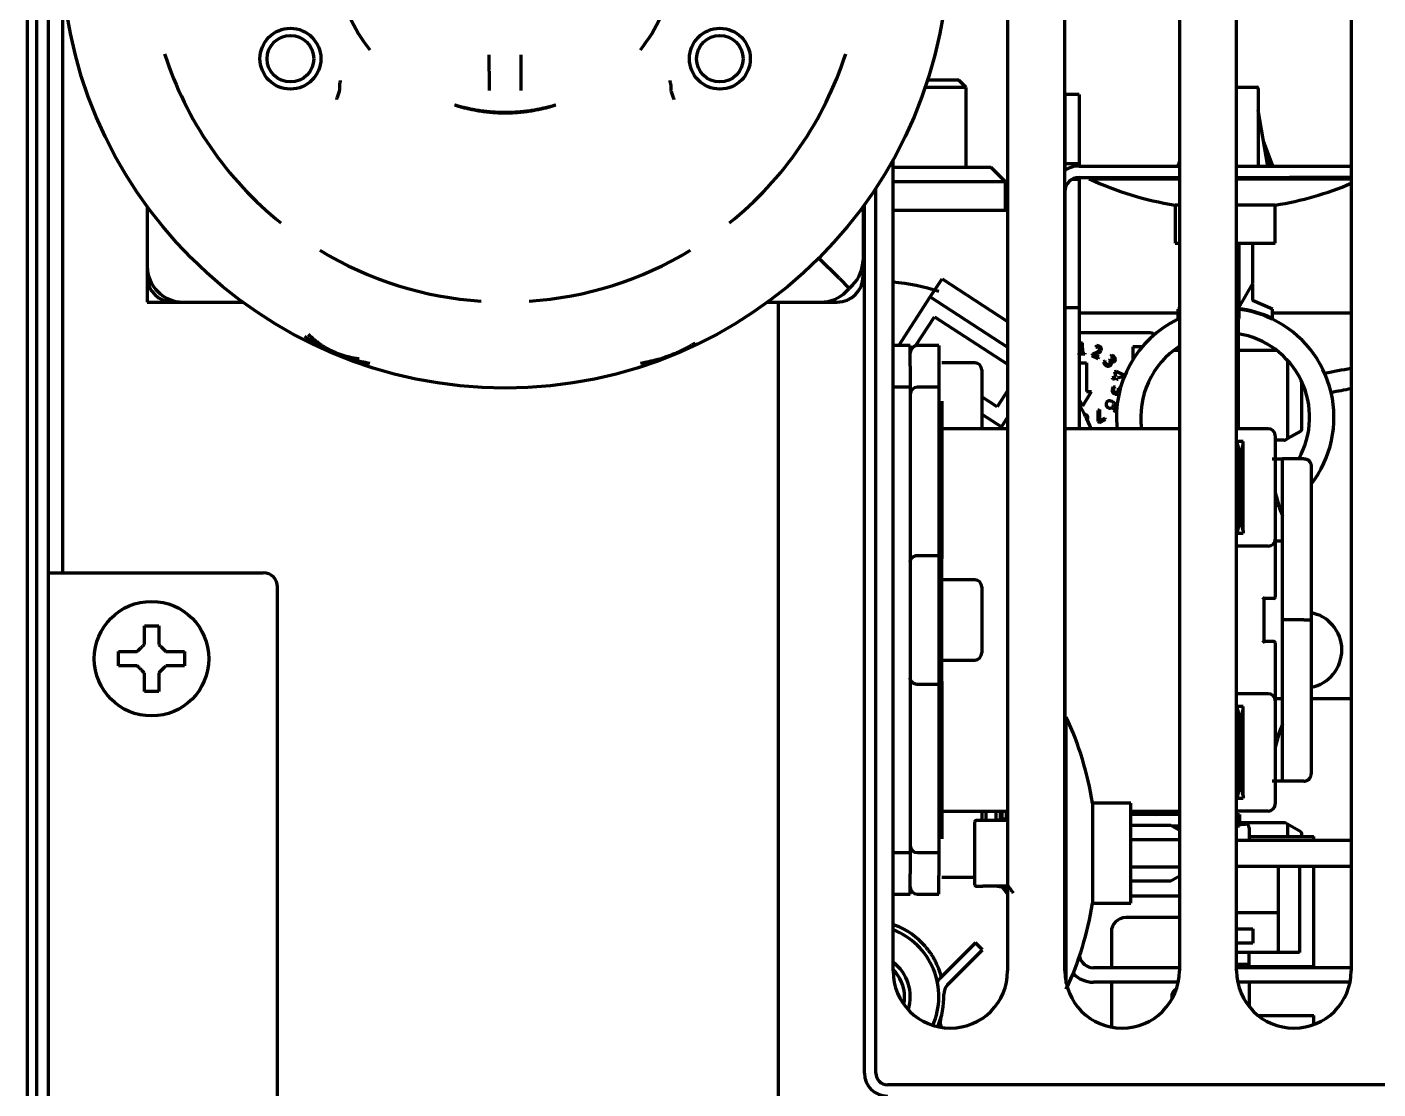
# Model space of a CAD drawing. Header units: inches. Extents: x -3077 to 7201, y 316 to 5463.
# Drawn here: x 2817.4 to 2911.7, y 4524.4 to 4598.5 of the extents above; entities that cross this region are included whole.
import ezdxf

# ---------------------------------------------------------------- set-up
doc = ezdxf.new("R2010")
doc.units = ezdxf.units.IN

msp = doc.modelspace()

# ---------------------------------------------------------------- linework, layer by layer
at = {"linetype": 'Continuous', "lineweight": 70}
for p, q in [((2817.352, 4947.43), (2817.352, 4460.63)), ((2818.031, 4463.63), (2818.031, 4946.43)), ((2818.852, 4560.43), (2818.852, 4630.43)), ((2885.852, 4624.63), (2885.852, 4532.63)), ((2889.852, 4532.63), (2889.852, 4624.63)), ((2897.852, 4624.63), (2897.852, 4532.63)), ((2901.852, 4532.63), (2901.852, 4624.63)), ((2909.852, 4624.63), (2909.852, 4532.63)), ((2819.852, 4560.43), (2819.852, 4601.841)), ((2839.171, 4594.497), (2839.171, 4594.173)), ((2862.333, 4594.497), (2862.333, 4594.173)), ((2882.952, 4594.33), (2880.095, 4594.33)), ((2882.452, 4594.83), (2880.261, 4594.83)), ((2882.952, 4594.33), (2882.452, 4594.83)), ((2882.952, 4588.73), (2882.952, 4594.33)), ((2901.852, 4594.337), (2903.252, 4594.337)), ((2903.352, 4594.237), (2903.352, 4593.778)), ((2889.852, 4593.84), (2889.852, 4591.84)), ((2890.852, 4593.84), (2889.852, 4593.84)), ((2890.852, 4593.84), (2890.852, 4591.84)), ((2903.352, 4593.778), (2903.352, 4588.837)), ((2904.04, 4588.837), (2903.352, 4592.737)), ((2889.852, 4591.84), (2889.852, 4589.992)), ((2890.852, 4591.84), (2890.852, 4589.992)), ((2904.369, 4588.837), (2903.735, 4590.566)), ((2889.852, 4589.992), (2889.852, 4588.992)), ((2890.852, 4589.992), (2890.852, 4588.992)), ((2904.262, 4588.837), (2903.834, 4590.006)), ((2877.852, 4532.63), (2877.852, 4589.276)), ((2884.702, 4588.73), (2877.853, 4588.73)), ((2885.702, 4587.73), (2884.702, 4588.73)), ((2890.852, 4588.992), (2889.852, 4588.992)), ((2889.852, 4588.992), (2889.852, 4588.534)), ((2890.852, 4588.992), (2890.852, 4588.837)), ((2890.852, 4588.837), (2897.852, 4588.837)), ((2897.852, 4589.156), (2897.736, 4588.837)), ((2897.852, 4588.865), (2897.842, 4588.837)), ((2901.852, 4588.837), (2905.552, 4588.837)), ((2905.552, 4588.837), (2909.852, 4588.837)), ((2885.702, 4587.73), (2877.853, 4587.73)), ((2885.702, 4585.73), (2885.702, 4587.73)), ((2890.852, 4587.892), (2890.334, 4587.892)), ((2890.852, 4588.037), (2897.852, 4588.037)), ((2890.852, 4588.037), (2890.852, 4587.892)), ((2890.852, 4587.892), (2890.852, 4586.892)), ((2891.552, 4588.037), (2891.552, 4587.937)), ((2891.552, 4587.937), (2897.852, 4587.937)), ((2901.852, 4588.037), (2905.552, 4588.037)), ((2901.852, 4587.937), (2909.852, 4587.937)), ((2909.852, 4588.037), (2905.552, 4588.037)), ((2876.652, 4525.48), (2876.652, 4587.294)), ((2889.852, 4587.037), (2889.852, 4532.619)), ((2890.852, 4586.892), (2890.852, 4579.932)), ((2825.752, 4586), (2825.752, 4581.83)), ((2875.752, 4586), (2875.752, 4582.282)), ((2875.852, 4525.48), (2875.852, 4586.136)), ((2885.852, 4585.73), (2877.851, 4585.73)), ((2897.552, 4586.111), (2897.552, 4583.437)), ((2897.852, 4586.111), (2897.552, 4586.111)), ((2904.552, 4586.111), (2901.852, 4586.111)), ((2904.552, 4583.437), (2904.552, 4586.111)), ((2897.552, 4583.437), (2897.852, 4583.437)), ((2901.902, 4583.437), (2904.552, 4583.437)), ((2902.002, 4583.437), (2902.002, 4579.437)), ((2902.977, 4580.626), (2902.977, 4583.437)), ((2825.752, 4581.83), (2825.752, 4581.13)), ((2874.087, 4580.995), (2872.672, 4582.41)), ((2874.087, 4580.995), (2872.672, 4582.41)), ((2875.752, 4581.13), (2875.752, 4582.283)), ((2825.752, 4581.13), (2825.752, 4579.33)), ((2874.087, 4580.995), (2874.794, 4580.288)), ((2874.087, 4580.995), (2874.794, 4580.288)), ((2880.452, 4579.693), (2881.269, 4580.951)), ((2881.269, 4580.951), (2885.852, 4577.974)), ((2874.568, 4580.062), (2874.794, 4580.288)), ((2875.02, 4580.514), (2874.794, 4580.288)), ((2890.852, 4579.932), (2890.852, 4578.932)), ((2902.002, 4578.937), (2902.977, 4580.626)), ((2902.952, 4580.583), (2902.952, 4579.437)), ((2825.752, 4579.33), (2827.552, 4579.33)), ((2827.552, 4579.33), (2828.253, 4579.33)), ((2828.252, 4579.33), (2832.422, 4579.33)), ((2869.082, 4579.33), (2872.8, 4579.33)), ((2869.852, 4478.63), (2869.852, 4579.334)), ((2872.799, 4579.33), (2873.952, 4579.33)), ((2878.244, 4576.293), (2880.452, 4579.693)), ((2880.452, 4579.693), (2885.852, 4576.186)), ((2901.852, 4579.437), (2902.002, 4579.437)), ((2902.002, 4579.437), (2902.002, 4578.834)), ((2904.352, 4578.834), (2902.952, 4579.437)), ((2879.425, 4576.276), (2880.746, 4578.31)), ((2880.746, 4578.31), (2885.852, 4574.993)), ((2890.852, 4578.932), (2889.852, 4578.932)), ((2890.852, 4578.932), (2890.852, 4570.487)), ((2897.753, 4578.562), (2890.853, 4578.562)), ((2897.852, 4578.877), (2897.752, 4578.834)), ((2897.752, 4578.834), (2897.752, 4578.189)), ((2897.752, 4578.189), (2897.752, 4578.133)), ((2902.002, 4578.834), (2901.852, 4578.834)), ((2901.852, 4578.134), (2901.952, 4578.134)), ((2901.952, 4578.134), (2901.952, 4570.488)), ((2902.002, 4578.834), (2902.002, 4578.189)), ((2904.352, 4578.191), (2904.352, 4578.834)), ((2904.352, 4578.191), (2904.352, 4578.134)), ((2909.853, 4578.562), (2904.353, 4578.562)), ((2895.802, 4577.18), (2890.852, 4577.18)), ((2879.052, 4576.293), (2877.852, 4576.293)), ((2879.052, 4574.864), (2879.052, 4576.293)), ((2881.052, 4576.293), (2879.552, 4576.293)), ((2881.052, 4576.293), (2881.052, 4574.98)), ((2890.98, 4576.295), (2890.852, 4576.291)), ((2890.997, 4575.759), (2890.98, 4576.295)), ((2890.994, 4576.48), (2891.077, 4576.483)), ((2891.1, 4575.763), (2891.077, 4576.483)), ((2892.052, 4576.296), (2892.004, 4576.188)), ((2894.602, 4576.205), (2894.602, 4575.307)), ((2895.258, 4576.205), (2894.602, 4576.205)), ((2890.852, 4575.755), (2890.997, 4575.759)), ((2890.855, 4575.673), (2890.852, 4575.755)), ((2891.245, 4575.686), (2890.855, 4575.673)), ((2891.1, 4575.763), (2891.242, 4575.767)), ((2891.242, 4575.767), (2891.245, 4575.686)), ((2891.773, 4575.703), (2891.727, 4575.599)), ((2891.727, 4575.599), (2892.178, 4575.401)), ((2892.216, 4575.485), (2891.856, 4575.644)), ((2892.178, 4575.401), (2892.216, 4575.485)), ((2892.645, 4575.231), (2892.559, 4575.156)), ((2893.004, 4575.323), (2892.937, 4575.265)), ((2892.937, 4575.265), (2892.966, 4575.231)), ((2893.027, 4575.296), (2893.004, 4575.323)), ((2893.132, 4575.619), (2893.042, 4575.542)), ((2897.476, 4575.98), (2897.852, 4575.98)), ((2901.952, 4575.98), (2904.628, 4575.98)), ((2905.402, 4575.273), (2905.402, 4569.795)), ((2879.052, 4574.864), (2879.052, 4573.387)), ((2881.052, 4574.98), (2881.052, 4573.387)), ((2883.552, 4575.093), (2881.252, 4575.093)), ((2884.052, 4574.593), (2884.052, 4570.487)), ((2890.852, 4575.08), (2891.352, 4575.08)), ((2891.352, 4575.08), (2891.352, 4573.08)), ((2893.433, 4574.493), (2893.324, 4574.464)), ((2893.324, 4574.464), (2893.415, 4574.122)), ((2893.924, 4574.254), (2893.433, 4574.493)), ((2893.949, 4574.159), (2893.924, 4574.254)), ((2879.052, 4573.387), (2877.852, 4573.387)), ((2879.052, 4573.387), (2879.052, 4561.82)), ((2881.052, 4573.387), (2879.552, 4573.387)), ((2881.052, 4573.387), (2881.052, 4561.637)), ((2893.415, 4574.122), (2893.15, 4574.051)), ((2893.15, 4574.051), (2893.177, 4573.952)), ((2893.177, 4573.952), (2893.442, 4574.023)), ((2893.355, 4573.395), (2893.237, 4573.417)), ((2893.442, 4574.023), (2893.467, 4573.931)), ((2893.467, 4573.931), (2893.55, 4573.953)), ((2893.525, 4574.045), (2893.949, 4574.159)), ((2893.55, 4573.953), (2893.525, 4574.045)), ((2893.721, 4573.292), (2893.584, 4573.318)), ((2906.402, 4570.459), (2906.402, 4573.775)), ((2885.121, 4572.011), (2884.052, 4572.705)), ((2885.852, 4573.137), (2885.121, 4572.011)), ((2890.852, 4572.497), (2891.102, 4572.08)), ((2891.102, 4572.08), (2891.702, 4573.08)), ((2891.352, 4573.08), (2891.702, 4573.08)), ((2893.669, 4573.197), (2893.695, 4573.192)), ((2884.052, 4571.512), (2885.415, 4570.627)), ((2892.268, 4571.822), (2892.168, 4571.768)), ((2892.183, 4571.005), (2892.168, 4571.768)), ((2892.268, 4571.822), (2892.279, 4571.027)), ((2893.246, 4571.767), (2893.329, 4571.706)), ((2885.852, 4570.487), (2881.125, 4570.487)), ((2885.852, 4571.301), (2885.415, 4570.627)), ((2897.852, 4570.487), (2889.852, 4570.487)), ((2892.183, 4571.005), (2892.24, 4570.9)), ((2892.24, 4570.9), (2892.687, 4571.139)), ((2892.643, 4571.222), (2892.279, 4571.027)), ((2892.687, 4571.139), (2892.643, 4571.222)), ((2904.053, 4570.487), (2901.852, 4570.487)), ((2902.303, 4569.587), (2901.903, 4569.587)), ((2901.903, 4569.392), (2901.903, 4569.587)), ((2902.303, 4569.392), (2902.303, 4569.587)), ((2905.162, 4569.68), (2904.552, 4569.68)), ((2904.553, 4569.987), (2904.553, 4562.787)), ((2905.237, 4569.7), (2905.402, 4569.795)), ((2905.402, 4569.795), (2906.327, 4570.329)), ((2901.903, 4569.392), (2902.003, 4568.987)), ((2901.903, 4569.392), (2901.903, 4563.383)), ((2902.203, 4568.987), (2902.003, 4568.987)), ((2902.003, 4568.987), (2902.003, 4563.787)), ((2902.203, 4568.987), (2902.303, 4569.392)), ((2902.203, 4563.787), (2902.203, 4568.987)), ((2902.303, 4563.383), (2902.303, 4569.392)), ((2905.052, 4557.137), (2905.052, 4568.397)), ((2906.552, 4568.397), (2905.052, 4568.397)), ((2907.052, 4567.897), (2907.052, 4557.137)), ((2904.79, 4565.137), (2904.552, 4565.137)), ((2902.003, 4563.787), (2901.903, 4563.383)), ((2901.903, 4563.383), (2901.903, 4563.187)), ((2901.903, 4563.187), (2902.303, 4563.187)), ((2902.003, 4563.787), (2902.203, 4563.787)), ((2902.303, 4563.383), (2902.203, 4563.787)), ((2902.303, 4563.383), (2902.303, 4563.187)), ((2904.053, 4562.287), (2901.852, 4562.287)), ((2904.553, 4562.787), (2904.553, 4559.287)), ((2905.052, 4562.637), (2904.553, 4562.637)), ((2879.052, 4561.82), (2879.052, 4561.472)), ((2879.052, 4561.472), (2879.052, 4561.077)), ((2879.052, 4561.077), (2879.052, 4553.198)), ((2879.552, 4561.637), (2881.052, 4561.637)), ((2881.052, 4561.637), (2881.052, 4561.047)), ((2881.052, 4561.047), (2881.052, 4553.228)), ((2818.852, 4478.63), (2818.852, 4560.43)), ((2818.852, 4560.43), (2820.852, 4560.43)), ((2820.852, 4560.43), (2833.852, 4560.43)), ((2834.852, 4504.522), (2834.852, 4559.43)), ((2883.552, 4559.937), (2881.252, 4559.937)), ((2884.052, 4559.437), (2884.052, 4554.837)), ((2904.553, 4559.287), (2904.553, 4558.737)), ((2903.653, 4558.737), (2903.753, 4558.637)), ((2903.753, 4558.637), (2903.753, 4555.637)), ((2904.053, 4558.637), (2903.753, 4558.637)), ((2904.453, 4558.637), (2904.053, 4558.637)), ((2906.552, 4557.137), (2905.052, 4557.137)), ((2905.052, 4545.877), (2905.052, 4557.137)), ((2906.906, 4557.137), (2907.052, 4557.137)), ((2907.052, 4557.137), (2907.052, 4546.377)), ((2903.753, 4555.637), (2903.653, 4555.537)), ((2904.053, 4555.637), (2903.753, 4555.637)), ((2904.453, 4555.637), (2904.053, 4555.637)), ((2904.553, 4555.537), (2904.553, 4554.987)), ((2823.752, 4554.43), (2823.752, 4554.93)), ((2823.752, 4553.93), (2823.752, 4554.43)), ((2828.352, 4554.93), (2828.352, 4554.43)), ((2828.352, 4554.43), (2828.352, 4553.93)), ((2904.553, 4554.987), (2904.553, 4551.487)), ((2881.252, 4554.337), (2883.552, 4554.337)), ((2879.052, 4553.198), (2879.052, 4552.803)), ((2879.052, 4552.803), (2879.052, 4552.454)), ((2881.052, 4552.637), (2879.552, 4552.637)), ((2881.052, 4553.228), (2881.052, 4552.637)), ((2881.052, 4552.637), (2881.052, 4540.887)), ((2879.052, 4552.454), (2879.052, 4540.887)), ((2901.852, 4551.987), (2904.053, 4551.987)), ((2904.553, 4551.641), (2905.052, 4551.641)), ((2909.853, 4551.63), (2907.053, 4551.63)), ((2902.303, 4551.087), (2901.903, 4551.087)), ((2901.903, 4550.892), (2901.903, 4551.087)), ((2901.903, 4550.892), (2901.903, 4544.883)), ((2901.903, 4550.892), (2902.003, 4550.487)), ((2902.203, 4550.487), (2902.303, 4550.892)), ((2902.303, 4550.892), (2902.303, 4551.087)), ((2902.303, 4544.883), (2902.303, 4550.892)), ((2904.553, 4551.487), (2904.553, 4544.287)), ((2889.952, 4550.346), (2889.852, 4550.346)), ((2889.952, 4540.846), (2889.952, 4550.346)), ((2902.003, 4550.487), (2902.003, 4545.287)), ((2902.203, 4550.487), (2902.003, 4550.487)), ((2902.203, 4545.287), (2902.203, 4550.487)), ((2904.79, 4549.137), (2904.552, 4549.137)), ((2902.003, 4545.287), (2901.903, 4544.883)), ((2902.003, 4545.287), (2902.203, 4545.287)), ((2902.303, 4544.883), (2902.203, 4545.287)), ((2906.552, 4545.877), (2905.052, 4545.877)), ((2894.452, 4544.346), (2891.779, 4544.346)), ((2891.779, 4544.346), (2891.779, 4537.346)), ((2894.452, 4537.346), (2894.452, 4544.346)), ((2901.903, 4544.883), (2901.903, 4544.687)), ((2901.903, 4544.687), (2902.303, 4544.687)), ((2902.303, 4544.883), (2902.303, 4544.687)), ((2881.125, 4543.787), (2885.852, 4543.787)), ((2883.652, 4543.146), (2884.111, 4543.146)), ((2884.052, 4543.787), (2884.052, 4543.146)), ((2884.111, 4543.146), (2885.852, 4543.146)), ((2884.341, 4543.787), (2884.341, 4543.146)), ((2885.064, 4543.147), (2885.064, 4543.787)), ((2885.852, 4543.27), (2885.152, 4543.146)), ((2885.352, 4543.147), (2885.352, 4543.788)), ((2885.452, 4543.787), (2885.452, 4543.199)), ((2885.741, 4543.787), (2885.741, 4543.25)), ((2894.452, 4543.787), (2897.852, 4543.787)), ((2897.852, 4543.537), (2894.452, 4543.537)), ((2894.797, 4543.787), (2896.214, 4543.537)), ((2896.302, 4543.68), (2896.291, 4543.787)), ((2896.302, 4543.537), (2896.302, 4543.68)), ((2904.053, 4543.787), (2901.852, 4543.787)), ((2901.852, 4543.537), (2902.052, 4543.537)), ((2902.052, 4543.537), (2902.052, 4542.737)), ((2883.552, 4538.646), (2883.552, 4543.046)), ((2897.263, 4542.771), (2894.452, 4542.771)), ((2897.852, 4542.432), (2897.263, 4542.771)), ((2897.852, 4542.737), (2897.323, 4542.737)), ((2902.052, 4542.737), (2901.852, 4542.737)), ((2902.052, 4542.98), (2905.162, 4542.98)), ((2902.052, 4542.866), (2902.478, 4542.866)), ((2902.729, 4542.615), (2902.729, 4541.746)), ((2905.402, 4542.864), (2905.237, 4542.96)), ((2906.327, 4542.33), (2905.402, 4542.864)), ((2905.402, 4542.864), (2905.402, 4542.005)), ((2906.402, 4542.005), (2906.402, 4542.2)), ((2894.452, 4541.796), (2897.852, 4541.796)), ((2901.852, 4541.746), (2909.852, 4541.746)), ((2902.729, 4542.005), (2907.252, 4542.005)), ((2907.252, 4541.746), (2907.252, 4542.005)), ((2877.852, 4540.887), (2879.052, 4540.887)), ((2879.052, 4540.887), (2879.052, 4539.411)), ((2879.552, 4540.887), (2881.052, 4540.887)), ((2881.052, 4540.887), (2881.052, 4539.295)), ((2889.952, 4531.741), (2889.952, 4540.846)), ((2879.052, 4537.982), (2879.052, 4539.411)), ((2894.452, 4539.896), (2897.852, 4539.896)), ((2901.852, 4533.914), (2901.852, 4539.946)), ((2901.852, 4539.946), (2909.852, 4539.946)), ((2904.752, 4539.946), (2904.752, 4533.905)), ((2906.252, 4539.946), (2906.252, 4533.905)), ((2907.252, 4532.905), (2907.252, 4539.946)), ((2881.052, 4537.982), (2881.052, 4539.295)), ((2881.252, 4539.182), (2883.552, 4539.182)), ((2883.652, 4538.546), (2884.111, 4538.546)), ((2885.852, 4538.546), (2884.111, 4538.546)), ((2885.152, 4538.546), (2885.852, 4538.423)), ((2894.452, 4538.921), (2897.263, 4538.921)), ((2897.263, 4538.921), (2897.852, 4539.261)), ((2877.852, 4537.982), (2879.052, 4537.982)), ((2879.552, 4537.982), (2881.052, 4537.982)), ((2897.514, 4537.851), (2894.452, 4537.851)), ((2891.779, 4537.346), (2894.452, 4537.346)), ((2904.752, 4536.68), (2901.852, 4536.68)), ((2877.96, 4535.828), (2877.852, 4535.868)), ((2877.96, 4535.828), (2877.852, 4535.753)), ((2897.852, 4536.347), (2894.103, 4536.347)), ((2901.852, 4535.57), (2902.177, 4535.57)), ((2902.177, 4535.57), (2902.977, 4535.57)), ((2902.977, 4535.57), (2902.977, 4534.57)), ((2893.1, 4535.344), (2893.1, 4532.84)), ((2883.613, 4534.581), (2881.138, 4532.107)), ((2881.663, 4531.642), (2884.108, 4534.086)), ((2884.108, 4534.086), (2883.613, 4534.581)), ((2902.177, 4534.57), (2901.852, 4534.57)), ((2902.729, 4533.914), (2901.852, 4533.914)), ((2902.977, 4534.57), (2902.177, 4534.57)), ((2902.729, 4532.84), (2902.729, 4533.914)), ((2906.252, 4533.905), (2902.729, 4533.905)), ((2897.852, 4532.84), (2891.852, 4532.84)), ((2901.852, 4533.087), (2902.478, 4533.087)), ((2909.852, 4532.84), (2901.852, 4532.84)), ((2907.252, 4532.905), (2902.729, 4532.905)), ((2897.774, 4531.84), (2891.852, 4531.84)), ((2893.1, 4531.84), (2893.1, 4528.701)), ((2909.773, 4531.84), (2901.931, 4531.84)), ((2902.729, 4531.84), (2902.729, 4530.131)), ((2903.355, 4529.505), (2907.252, 4529.505)), ((2907.252, 4528.883), (2907.252, 4529.505)), ((2984.852, 4524.68), (2877.452, 4524.68))]:
    msp.add_line(p, q, dxfattribs=at)
for centre, radius in [((2850.752, 4604.33), 31), ((2835.752, 4596.33), 2.125), ((2835.752, 4596.33), 1.625), ((2865.752, 4596.33), 2.125), ((2865.752, 4596.33), 1.625), ((2826.052, 4554.43), 4)]:
    msp.add_circle(centre, radius, dxfattribs=at)
for centre, radius, start, end in [((2850.752, 4604.33), 11.996, 204.83938, 217.99536), ((2850.752, 4604.33), 11.996, 322.00464, 335.16062), ((2850.752, 4604.33), 24.991, 197.85299, 231.17573), ((2850.752, 4604.33), 24.991, 308.82427, 342.14701), ((2903.252, 4594.237), 0.1, 0, 90), ((2890.852, 4587.037), 1.8, 90, 123.75), ((2890.852, 4587.037), 1, 90, 180), ((2901.052, 4608.378), 22.54, 245.07238, 261.06699), ((2901.052, 4608.378), 22.54, 278.93301, 292.98027), ((2850.752, 4604.33), 24.991, 238.82427, 266.17573), ((2850.752, 4604.33), 24.991, 273.82427, 301.17573), ((2828.252, 4581.83), 2.5, 180, 270), ((2873.252, 4582.282), 2.5, 315, 0), ((2827.552, 4581.13), 1.8, 180, 270), ((2873.952, 4581.13), 1.8, 270, 0), ((2872.8, 4581.83), 2.5, 270, 315), ((2876.052, 4563.83), 17, 72.89625, 83.92687), ((2901.052, 4571.287), 7.6, 115.73493, 186.04173), ((2901.055, 4571.287), 7.601, 64.2849, 83.51798), ((2901.055, 4571.287), 7.651, 64.47085, 83.31393), ((2901.052, 4571.287), 7.6, 322.13721, 64.26482), ((2895.802, 4576.68), 0.5, 50.85633, 90), ((2901.052, 4571.287), 5.9, 330.6714, 81.22828), ((2879.552, 4575.793), 0.5, 90, 180), ((2892.059, 4575.749), 0.548, 68.5813, 90.75571), ((2901.052, 4571.287), 5.9, 122.8421, 187.7888), ((2892.109, 4576.074), 0.301, 306.06169, 337.90256), ((2892.925, 4575.045), 0.51, 65.59165, 76.70724), ((2883.552, 4574.593), 0.5, 0, 90), ((2893.054, 4575.295), 0.514, 195.65799, 220.78171), ((2879.552, 4572.887), 0.5, 90, 180), ((2892.967, 4572.194), 0.24, 142.49934, 190.27271), ((2893.067, 4573.237), 0.603, 349.36319, 356.27917), ((2876.052, 4563.83), 17, 23.05875, 29.47687), ((2893.112, 4571.997), 0.266, 301.06037, 323.3908), ((2904.053, 4569.987), 0.5, 0, 90), ((2905.162, 4569.83), 0.15, 270, 300), ((2914.281, 4568.074), 9.934, 191.67952, 201.72042), ((2904.053, 4562.787), 0.5, 270, 0), ((2833.852, 4559.43), 1, 0, 90), ((2883.552, 4559.437), 0.5, 0, 90), ((2904.453, 4558.737), 0.1, 270, 0), ((2906.552, 4555.037), 2.65, 280.87953, 80.14619), ((2904.453, 4555.537), 0.1, 0, 90), ((2883.552, 4554.837), 0.5, 270, 0), ((2869.512, 4540.846), 22.54, 8.93301, 24.92761), ((2914.281, 4546.201), 9.934, 158.27958, 168.32048), ((2904.053, 4544.287), 0.5, 270, 0), ((2883.652, 4543.046), 0.1, 90, 180), ((2902.478, 4542.615), 0.251, 0, 90), ((2905.162, 4542.83), 0.15, 60, 90), ((2879.552, 4541.387), 0.5, 180, 270), ((2879.552, 4538.482), 0.5, 180, 270), ((2883.652, 4538.646), 0.1, 180, 270), ((2876.049, 4530.83), 12.136, 36.12938, 39.15), ((2897.514, 4535.344), 2.507, 82.23891, 90), ((2869.512, 4540.846), 22.54, 335.07238, 351.06699), ((2876.052, 4530.83), 5.35, 40.72123, 69.10752), ((2894.103, 4535.344), 1.003, 90, 180), ((2876.052, 4530.83), 5, 336.31313, 68.90063), ((2876.052, 4530.83), 5, 336.31313, 68.90063), ((2876.052, 4530.83), 3, 342.33188, 53.13375), ((2876.052, 4530.83), 3, 342.33188, 53.13375), ((2876.052, 4530.83), 2.6, 0, 46.1925), ((2876.052, 4530.83), 5.35, 14.77339, 27.84173), ((2891.852, 4533.84), 1, 191.15578, 270), ((2902.478, 4532.836), 0.251, 0, 90), ((2881.852, 4532.63), 4, 180, 0), ((2882.198, 4531.046), 1.5, 135, 146.79296), ((2893.852, 4532.63), 4, 180, 0), ((2891.852, 4533.84), 2, 224.47828, 270), ((2905.852, 4532.63), 4, 180, 0), ((2876.052, 4530.83), 2.6, 348.31687, 0), ((2876.052, 4530.83), 5.35, 336.86443, 1.61315), ((2882.3, 4531.006), 0.9, 135, 181.61315), ((2897.91, 4530.825), 0.597, 116.31344, 195.73161), ((2882.041, 4529.043), 0.9, 163.38685, 203.74437), ((2877.452, 4525.48), 1.6, 180, 270), ((2877.452, 4525.48), 0.8, 180, 270)]:
    msp.add_arc(centre, radius, start, end, dxfattribs=at)
for centre, major_axis, ratio, start_param, end_param in [((2927.852, 4541.263), (61, 0), 0.573576, 1.870344, 1.902143), ((2927.852, 4540.444), (60, 0), 0.573576, 1.875506, 1.900025), ((2904.052, 4551.487), (-0.328, -0.377), 0.999653, 2.287339, 3.857686)]:
    msp.add_ellipse(centre, major_axis=major_axis, ratio=ratio, start_param=start_param, end_param=end_param, dxfattribs=at)
for points, knots in [([(2849.623, 4596.598), (2849.623, 4596.482), (2849.623, 4596.368), (2849.623, 4596.14), (2849.623, 4595.914), (2849.624, 4595.692), (2849.624, 4595.554), (2849.624, 4595.527), (2849.624, 4595.472), (2849.625, 4595.445), (2849.625, 4595.363), (2849.625, 4595.309), (2849.626, 4595.15), (2849.626, 4594.943), (2849.627, 4594.747), (2849.628, 4594.604), (2849.629, 4594.533), (2849.629, 4594.464), (2849.629, 4594.419), (2849.63, 4594.396), (2849.63, 4594.284), (2849.631, 4594.198), (2849.632, 4594.117)], [0, 0, 0, 0, 0.125, 0.125, 0.25, 0.375, 0.375, 0.40625, 0.40625, 0.4375, 0.4375, 0.5, 0.5, 0.625, 0.75, 0.75, 0.8125, 0.84375, 0.84375, 0.875, 0.875, 1, 1, 1, 1]), ([(2851.873, 4594.117), (2851.873, 4594.198), (2851.874, 4594.284), (2851.875, 4594.461), (2851.876, 4594.644), (2851.877, 4594.841), (2851.878, 4594.968), (2851.878, 4594.993), (2851.878, 4595.045), (2851.878, 4595.071), (2851.879, 4595.149), (2851.879, 4595.202), (2851.88, 4595.361), (2851.88, 4595.577), (2851.881, 4595.798), (2851.881, 4595.966), (2851.881, 4596.051), (2851.881, 4596.137), (2851.881, 4596.194), (2851.881, 4596.223), (2851.881, 4596.367), (2851.882, 4596.482), (2851.882, 4596.598)], [0, 0, 0, 0, 0.125, 0.125, 0.25, 0.375, 0.375, 0.40625, 0.40625, 0.4375, 0.4375, 0.5, 0.5, 0.625, 0.75, 0.75, 0.8125, 0.84375, 0.84375, 0.875, 0.875, 1, 1, 1, 1]), ([(2839.171, 4594.173), (2839.171, 4594.151), (2839.17, 4594.129), (2839.164, 4594.085), (2839.16, 4594.064), (2839.153, 4594.042)], [0, 0, 0, 0, 0.5, 0.5, 1, 1, 1, 1]), ([(2839.229, 4594.807), (2839.221, 4594.763), (2839.212, 4594.715), (2839.193, 4594.611), (2839.183, 4594.556), (2839.171, 4594.497)], [0, 0, 0, 0, 0.5, 0.5, 1, 1, 1, 1]), ([(2862.333, 4594.497), (2862.321, 4594.556), (2862.311, 4594.611), (2862.292, 4594.715), (2862.284, 4594.763), (2862.275, 4594.807)], [0, 0, 0, 0, 0.5, 0.5, 1, 1, 1, 1]), ([(2862.333, 4594.173), (2862.333, 4594.151), (2862.334, 4594.129), (2862.34, 4594.085), (2862.345, 4594.064), (2862.351, 4594.042)], [0, 0, 0, 0, 0.5, 0.5, 1, 1, 1, 1]), ([(2839.153, 4594.042), (2839.125, 4593.949), (2839.095, 4593.856), (2839.048, 4593.718), (2839.031, 4593.672), (2839.007, 4593.603), (2838.998, 4593.581), (2838.981, 4593.535), (2838.973, 4593.512), (2838.964, 4593.489)], [0, 0, 0, 0, 0.5, 0.5, 0.75, 0.75, 0.875, 0.875, 1, 1, 1, 1]), ([(2862.351, 4594.042), (2862.38, 4593.949), (2862.409, 4593.856), (2862.457, 4593.718), (2862.473, 4593.672), (2862.498, 4593.603), (2862.506, 4593.581), (2862.523, 4593.535), (2862.532, 4593.512), (2862.54, 4593.489)], [0, 0, 0, 0, 0.5, 0.5, 0.75, 0.75, 0.875, 0.875, 1, 1, 1, 1]), ([(2836.988, 4577.101), (2837.128, 4576.961), (2837.273, 4576.829), (2837.499, 4576.644), (2837.575, 4576.584), (2837.731, 4576.468), (2837.811, 4576.412), (2837.973, 4576.304), (2838.055, 4576.252), (2838.223, 4576.15), (2838.309, 4576.102), (2838.441, 4576.031), (2838.485, 4576.008), (2838.575, 4575.963), (2838.62, 4575.941), (2838.754, 4575.877), (2838.845, 4575.837), (2839.028, 4575.761), (2839.12, 4575.726), (2839.305, 4575.66), (2839.399, 4575.629), (2839.587, 4575.572), (2839.682, 4575.546), (2839.826, 4575.51), (2839.874, 4575.498), (2839.97, 4575.477), (2840.018, 4575.467), (2840.162, 4575.438), (2840.258, 4575.422), (2840.419, 4575.398), (2840.485, 4575.389), (2840.55, 4575.382)], [0, 0, 0, 0, 0.146226, 0.146226, 0.219338, 0.219338, 0.292451, 0.292451, 0.365564, 0.365564, 0.438677, 0.438677, 0.475233, 0.475233, 0.511789, 0.511789, 0.584902, 0.584902, 0.658015, 0.658015, 0.731128, 0.731128, 0.804241, 0.804241, 0.840797, 0.840797, 0.877353, 0.877353, 0.950466, 0.950466, 1, 1, 1, 1]), ([(2836.745, 4576.963), (2836.913, 4576.84), (2837.084, 4576.722), (2837.432, 4576.498), (2837.609, 4576.391), (2837.97, 4576.188), (2838.154, 4576.092), (2838.389, 4575.978), (2838.436, 4575.956), (2838.53, 4575.912), (2838.578, 4575.89), (2838.72, 4575.826), (2838.911, 4575.743), (2839.105, 4575.667), (2839.299, 4575.593), (2839.396, 4575.557), (2839.593, 4575.489), (2839.691, 4575.457), (2839.84, 4575.41), (2839.89, 4575.395), (2839.99, 4575.365), (2840.04, 4575.351), (2840.289, 4575.281), (2840.491, 4575.231), (2840.896, 4575.143), (2841.1, 4575.106), (2841.305, 4575.074)], [0, 0, 0, 0, 0.125, 0.125, 0.25, 0.25, 0.375, 0.375, 0.40625, 0.40625, 0.4375, 0.4375, 0.5, 0.5625, 0.5625, 0.625, 0.625, 0.6875, 0.6875, 0.71875, 0.71875, 0.75, 0.75, 0.875, 0.875, 1, 1, 1, 1]), ([(2860.199, 4575.074), (2860.405, 4575.106), (2860.609, 4575.143), (2861.014, 4575.231), (2861.214, 4575.281), (2861.613, 4575.393), (2861.811, 4575.455), (2862.057, 4575.54), (2862.107, 4575.557), (2862.205, 4575.593), (2862.254, 4575.611), (2862.4, 4575.667), (2862.593, 4575.743), (2862.784, 4575.826), (2862.974, 4575.911), (2863.068, 4575.955), (2863.255, 4576.046), (2863.347, 4576.092), (2863.486, 4576.165), (2863.532, 4576.189), (2863.623, 4576.239), (2863.668, 4576.264), (2863.831, 4576.355), (2863.946, 4576.423), (2864.06, 4576.493)], [0, 0, 0, 0, 0.150469, 0.150469, 0.300939, 0.300939, 0.451408, 0.451408, 0.489025, 0.489025, 0.526642, 0.526642, 0.601877, 0.677112, 0.677112, 0.752346, 0.752346, 0.827581, 0.827581, 0.865198, 0.865198, 0.902816, 0.902816, 1, 1, 1, 1]), ([(2892.004, 4576.188), (2892.006, 4576.189), (2892.018, 4576.191), (2892.05, 4576.197), (2892.084, 4576.199), (2892.1, 4576.199)], [0, 0, 0, 0, 0.110822, 0.555411, 1, 1, 1, 1]), ([(2892.73, 4575.024), (2892.706, 4575.053), (2892.667, 4575.127), (2892.652, 4575.2), (2892.65, 4575.228)], [0, 0, 0, 0, 0.490421, 1, 1, 1, 1]), ([(2893.107, 4575.06), (2893.108, 4575.082), (2893.101, 4575.125), (2893.084, 4575.16), (2893.076, 4575.176), (2893.076, 4575.176)], [0, 0, 0, 0, 0.491948, 0.983896, 1, 1, 1, 1]), ([(2893.081, 4575.181), (2893.114, 4575.155), (2893.197, 4575.128), (2893.281, 4575.156), (2893.314, 4575.184)], [0, 0, 0, 0, 0.503293, 1, 1, 1, 1]), ([(2893.289, 4573.311), (2893.3, 4573.328), (2893.321, 4573.36), (2893.344, 4573.386), (2893.353, 4573.393), (2893.355, 4573.395)], [0, 0, 0, 0, 0.41711, 0.834219, 1, 1, 1, 1]), ([(2881.252, 4572.419), (2881.252, 4572.377), (2881.252, 4572.335), (2881.252, 4572.11), (2881.252, 4571.926), (2881.252, 4571.567), (2881.252, 4571.391), (2881.252, 4571.052), (2881.252, 4570.89), (2881.252, 4570.643), (2881.252, 4570.552), (2881.252, 4570.466)], [0, 0, 0, 0, 0.059484, 0.059484, 0.319242, 0.319242, 0.578999, 0.578999, 0.838756, 0.838756, 1, 1, 1, 1]), ([(2881.252, 4557.137), (2881.252, 4557.574), (2881.252, 4558.011), (2881.252, 4558.88), (2881.252, 4559.312), (2881.252, 4560.169), (2881.252, 4560.593), (2881.252, 4561.428), (2881.252, 4561.84), (2881.252, 4562.647), (2881.252, 4563.042), (2881.252, 4563.812), (2881.252, 4564.187), (2881.252, 4564.913), (2881.252, 4565.264), (2881.252, 4565.939), (2881.252, 4566.263), (2881.252, 4566.881), (2881.252, 4567.174), (2881.252, 4567.728), (2881.252, 4567.989), (2881.252, 4568.474), (2881.252, 4568.699), (2881.252, 4569.11), (2881.252, 4569.297), (2881.252, 4569.632), (2881.252, 4569.779), (2881.252, 4570.032), (2881.252, 4570.139), (2881.252, 4570.309), (2881.252, 4570.373), (2881.252, 4570.459), (2881.252, 4570.48), (2881.252, 4570.48), (2881.252, 4570.459), (2881.252, 4570.373), (2881.252, 4570.309), (2881.252, 4570.139), (2881.252, 4570.032), (2881.252, 4569.779), (2881.252, 4569.632), (2881.252, 4569.297), (2881.252, 4569.11), (2881.252, 4568.699), (2881.252, 4568.474), (2881.252, 4567.989), (2881.252, 4567.728), (2881.252, 4567.174), (2881.252, 4566.881), (2881.252, 4566.263), (2881.252, 4565.939), (2881.252, 4565.264), (2881.252, 4564.913), (2881.252, 4564.187), (2881.252, 4563.812), (2881.252, 4563.042), (2881.252, 4562.647), (2881.252, 4561.977), (2881.252, 4561.707), (2881.252, 4561.433)], [0, 0, 0, 0, 0.034891, 0.034891, 0.069781, 0.069781, 0.104672, 0.104672, 0.139562, 0.139562, 0.174453, 0.174453, 0.209344, 0.209344, 0.244234, 0.244234, 0.279125, 0.279125, 0.314016, 0.314016, 0.348906, 0.348906, 0.383797, 0.383797, 0.418687, 0.418687, 0.453578, 0.453578, 0.488469, 0.488469, 0.523359, 0.523359, 0.55825, 0.55825, 0.593141, 0.593141, 0.628031, 0.628031, 0.662922, 0.662922, 0.697812, 0.697812, 0.732703, 0.732703, 0.767594, 0.767594, 0.802484, 0.802484, 0.837375, 0.837375, 0.872265, 0.872265, 0.907156, 0.907156, 0.942047, 0.942047, 0.976937, 0.976937, 1, 1, 1, 1]), ([(2891.337, 4571.06), (2891.38, 4571.083), (2891.446, 4571.146), (2891.466, 4571.229), (2891.464, 4571.272)], [0, 0, 0, 0, 0.502361, 1, 1, 1, 1]), ([(2904.352, 4568.397), (2904.352, 4568.397), (2904.356, 4568.397), (2904.371, 4568.397), (2904.396, 4568.397), (2904.431, 4568.397), (2904.475, 4568.397), (2904.527, 4568.397), (2904.587, 4568.397), (2904.653, 4568.397), (2904.726, 4568.397), (2904.803, 4568.397), (2904.884, 4568.397), (2904.968, 4568.397), (2905.024, 4568.397), (2905.052, 4568.397)], [0, 0, 0, 0, 0.071397, 0.14878, 0.226164, 0.303548, 0.380931, 0.458315, 0.535698, 0.613082, 0.690466, 0.767849, 0.845233, 0.922616, 1, 1, 1, 1]), ([(2826.552, 4556.73), (2826.552, 4556.527), (2826.552, 4556.317), (2826.552, 4555.992), (2826.552, 4555.882), (2826.552, 4555.659), (2826.552, 4555.545), (2826.552, 4555.43)], [0, 0, 0, 0, 0.5, 0.5, 0.75, 0.75, 1, 1, 1, 1]), ([(2881.252, 4552.841), (2881.252, 4552.568), (2881.252, 4552.298), (2881.252, 4551.628), (2881.252, 4551.233), (2881.252, 4550.463), (2881.252, 4550.088), (2881.252, 4549.361), (2881.252, 4549.01), (2881.252, 4548.335), (2881.252, 4548.011), (2881.252, 4547.394), (2881.252, 4547.1), (2881.252, 4546.546), (2881.252, 4546.286), (2881.252, 4545.801), (2881.252, 4545.576), (2881.252, 4545.164), (2881.252, 4544.977), (2881.252, 4544.643), (2881.252, 4544.496), (2881.252, 4544.242), (2881.252, 4544.136), (2881.252, 4543.966), (2881.252, 4543.902), (2881.252, 4543.816), (2881.252, 4543.794), (2881.252, 4543.795), (2881.252, 4543.816), (2881.252, 4543.902), (2881.252, 4543.966), (2881.252, 4544.136), (2881.252, 4544.242), (2881.252, 4544.496), (2881.252, 4544.643), (2881.252, 4544.977), (2881.252, 4545.164), (2881.252, 4545.576), (2881.252, 4545.801), (2881.252, 4546.286), (2881.252, 4546.546), (2881.252, 4547.1), (2881.252, 4547.394), (2881.252, 4548.011), (2881.252, 4548.335), (2881.252, 4549.01), (2881.252, 4549.361), (2881.252, 4550.088), (2881.252, 4550.463), (2881.252, 4551.233), (2881.252, 4551.628), (2881.252, 4552.435), (2881.252, 4552.846), (2881.252, 4553.682), (2881.252, 4554.106), (2881.252, 4554.963), (2881.252, 4555.395), (2881.252, 4556.264), (2881.252, 4556.701), (2881.252, 4557.137)], [0, 0, 0, 0, 0.023063, 0.023063, 0.057953, 0.057953, 0.092844, 0.092844, 0.127735, 0.127735, 0.162625, 0.162625, 0.197516, 0.197516, 0.232406, 0.232406, 0.267297, 0.267297, 0.302188, 0.302188, 0.337078, 0.337078, 0.371969, 0.371969, 0.406859, 0.406859, 0.44175, 0.44175, 0.476641, 0.476641, 0.511531, 0.511531, 0.546422, 0.546422, 0.581313, 0.581313, 0.616203, 0.616203, 0.651094, 0.651094, 0.685984, 0.685984, 0.720875, 0.720875, 0.755766, 0.755766, 0.790656, 0.790656, 0.825547, 0.825547, 0.860438, 0.860438, 0.895328, 0.895328, 0.930219, 0.930219, 0.965109, 0.965109, 1, 1, 1, 1]), ([(2823.752, 4554.93), (2823.955, 4554.93), (2824.165, 4554.93), (2824.49, 4554.93), (2824.6, 4554.93), (2824.823, 4554.93), (2824.937, 4554.93), (2825.052, 4554.93)], [0, 0, 0, 0, 0.5, 0.5, 0.75, 0.75, 1, 1, 1, 1]), ([(2828.352, 4553.93), (2828.149, 4553.93), (2827.94, 4553.93), (2827.615, 4553.93), (2827.505, 4553.93), (2827.281, 4553.93), (2827.167, 4553.93), (2827.052, 4553.93)], [0, 0, 0, 0, 0.5, 0.5, 0.75, 0.75, 1, 1, 1, 1]), ([(2825.552, 4552.13), (2825.552, 4552.333), (2825.552, 4552.543), (2825.552, 4552.868), (2825.552, 4552.978), (2825.552, 4553.201), (2825.552, 4553.315), (2825.552, 4553.43)], [0, 0, 0, 0, 0.5, 0.5, 0.75, 0.75, 1, 1, 1, 1]), ([(2905.052, 4545.877), (2905.024, 4545.877), (2904.968, 4545.877), (2904.884, 4545.877), (2904.803, 4545.877), (2904.726, 4545.877), (2904.653, 4545.877), (2904.587, 4545.877), (2904.527, 4545.877), (2904.475, 4545.877), (2904.431, 4545.877), (2904.396, 4545.877), (2904.371, 4545.877), (2904.356, 4545.877), (2904.352, 4545.877), (2904.352, 4545.877)], [0, 0, 0, 0, 0.077384, 0.154767, 0.232151, 0.309534, 0.386918, 0.464302, 0.541685, 0.619069, 0.696452, 0.773836, 0.85122, 0.928603, 1, 1, 1, 1]), ([(2881.252, 4543.809), (2881.252, 4543.723), (2881.252, 4543.632), (2881.252, 4543.385), (2881.252, 4543.223), (2881.252, 4542.884), (2881.252, 4542.708), (2881.252, 4542.348), (2881.252, 4542.165), (2881.252, 4541.94), (2881.252, 4541.898), (2881.252, 4541.856)], [0, 0, 0, 0, 0.161244, 0.161244, 0.421001, 0.421001, 0.680758, 0.680758, 0.940516, 0.940516, 1, 1, 1, 1])]:
    msp.add_open_spline(points, degree=3, knots=knots, dxfattribs=at)
for points in [[(2847.252, 4593.089), (2847.252, 4593.09), (2847.258, 4593.09), (2847.282, 4593.084), (2847.323, 4593.074), (2847.381, 4593.059), (2847.454, 4593.039), (2847.545, 4593.015), (2847.651, 4592.987), (2847.773, 4592.956), (2847.911, 4592.923), (2848.063, 4592.888), (2848.229, 4592.852), (2848.409, 4592.815), (2848.599, 4592.779), (2848.8, 4592.745), (2849.01, 4592.713), (2849.228, 4592.683), (2849.453, 4592.657), (2849.682, 4592.634), (2849.916, 4592.616), (2850.153, 4592.601), (2850.392, 4592.592), (2850.632, 4592.587), (2850.872, 4592.587), (2851.113, 4592.592), (2851.352, 4592.601), (2851.589, 4592.616), (2851.822, 4592.634), (2852.052, 4592.657), (2852.276, 4592.683), (2852.494, 4592.713), (2852.704, 4592.745), (2852.905, 4592.779), (2853.096, 4592.815), (2853.275, 4592.852), (2853.441, 4592.888), (2853.594, 4592.923), (2853.731, 4592.956), (2853.853, 4592.987), (2853.96, 4593.015), (2854.05, 4593.039), (2854.124, 4593.059), (2854.181, 4593.074), (2854.222, 4593.084), (2854.247, 4593.09), (2854.252, 4593.09), (2854.252, 4593.089)], [(2854.252, 4593.089), (2854.252, 4593.088), (2854.247, 4593.085), (2854.222, 4593.075), (2854.181, 4593.061), (2854.124, 4593.041), (2854.05, 4593.017), (2853.959, 4592.989), (2853.853, 4592.957), (2853.73, 4592.923), (2853.592, 4592.886), (2853.439, 4592.847), (2853.272, 4592.807), (2853.093, 4592.768), (2852.902, 4592.73), (2852.7, 4592.693), (2852.49, 4592.658), (2852.272, 4592.627), (2852.049, 4592.599), (2851.819, 4592.575), (2851.586, 4592.556), (2851.35, 4592.541), (2851.112, 4592.531), (2850.872, 4592.526), (2850.632, 4592.526), (2850.393, 4592.531), (2850.154, 4592.541), (2849.918, 4592.556), (2849.685, 4592.575), (2849.456, 4592.599), (2849.232, 4592.627), (2849.014, 4592.658), (2848.804, 4592.693), (2848.603, 4592.73), (2848.412, 4592.768), (2848.232, 4592.807), (2848.066, 4592.847), (2847.913, 4592.886), (2847.775, 4592.923), (2847.652, 4592.957), (2847.545, 4592.989), (2847.455, 4593.017), (2847.381, 4593.041), (2847.323, 4593.061), (2847.282, 4593.075), (2847.258, 4593.085), (2847.252, 4593.088), (2847.252, 4593.089)], [(2902.002, 4578.189), (2901.986, 4578.171), (2901.969, 4578.152), (2901.952, 4578.134)], [(2892.1, 4576.199), (2892.12, 4576.198), (2892.159, 4576.194), (2892.197, 4576.184), (2892.214, 4576.176)], [(2892.214, 4576.176), (2892.233, 4576.168), (2892.264, 4576.148), (2892.284, 4576.122), (2892.291, 4576.107)], [(2892.389, 4575.96), (2892.416, 4576.022), (2892.419, 4576.141), (2892.327, 4576.228), (2892.259, 4576.258)], [(2892.027, 4575.802), (2891.986, 4575.783), (2891.905, 4575.75), (2891.818, 4575.719), (2891.773, 4575.703)], [(2891.856, 4575.644), (2891.888, 4575.655), (2891.981, 4575.687), (2892.088, 4575.728), (2892.133, 4575.748)], [(2892.287, 4575.999), (2892.269, 4575.96), (2892.222, 4575.898), (2892.11, 4575.838), (2892.027, 4575.802)], [(2892.133, 4575.748), (2892.161, 4575.76), (2892.216, 4575.785), (2892.265, 4575.814), (2892.286, 4575.831)], [(2892.291, 4576.107), (2892.298, 4576.092), (2892.305, 4576.059), (2892.296, 4576.02), (2892.287, 4575.999)], [(2892.966, 4575.231), (2892.982, 4575.212), (2893.009, 4575.176), (2893.021, 4575.139), (2893.023, 4575.121)], [(2893.235, 4575.26), (2893.202, 4575.231), (2893.129, 4575.213), (2893.058, 4575.26), (2893.027, 4575.296)], [(2893.305, 4575.492), (2893.281, 4575.519), (2893.22, 4575.573), (2893.156, 4575.609), (2893.132, 4575.619)], [(2893.135, 4575.509), (2893.153, 4575.5), (2893.187, 4575.479), (2893.216, 4575.453), (2893.229, 4575.438)], [(2893.229, 4575.438), (2893.241, 4575.424), (2893.262, 4575.395), (2893.272, 4575.364), (2893.274, 4575.348)], [(2893.274, 4575.348), (2893.275, 4575.333), (2893.271, 4575.302), (2893.25, 4575.273), (2893.235, 4575.26)], [(2893.38, 4575.335), (2893.378, 4575.362), (2893.364, 4575.413), (2893.328, 4575.465), (2893.305, 4575.492)], [(2893.314, 4575.184), (2893.339, 4575.206), (2893.375, 4575.252), (2893.383, 4575.306), (2893.38, 4575.335)], [(2892.664, 4574.959), (2892.691, 4574.927), (2892.75, 4574.878), (2892.815, 4574.859), (2892.848, 4574.857)], [(2892.843, 4574.961), (2892.821, 4574.962), (2892.779, 4574.977), (2892.744, 4575.007), (2892.73, 4575.024)], [(2892.966, 4575.009), (2892.944, 4574.99), (2892.904, 4574.966), (2892.864, 4574.961), (2892.843, 4574.961)], [(2892.848, 4574.857), (2892.881, 4574.855), (2892.945, 4574.864), (2893.004, 4574.898), (2893.031, 4574.921)], [(2893.023, 4575.121), (2893.025, 4575.102), (2893.018, 4575.065), (2892.988, 4575.028), (2892.966, 4575.009)], [(2893.031, 4574.921), (2893.058, 4574.944), (2893.095, 4574.991), (2893.106, 4575.037), (2893.107, 4575.06)], [(2893.237, 4573.417), (2893.219, 4573.393), (2893.184, 4573.331), (2893.161, 4573.257), (2893.154, 4573.219)], [(2893.245, 4573.2), (2893.249, 4573.222), (2893.26, 4573.258), (2893.278, 4573.292), (2893.289, 4573.311)], [(2893.584, 4573.318), (2893.585, 4573.3), (2893.585, 4573.249), (2893.58, 4573.188), (2893.574, 4573.159)], [(2892.939, 4572.44), (2892.906, 4572.436), (2892.846, 4572.415), (2892.798, 4572.369), (2892.776, 4572.34)], [(2893.23, 4572.336), (2893.173, 4572.378), (2893.067, 4572.435), (2892.979, 4572.445), (2892.939, 4572.44)], [(2893.154, 4573.219), (2893.146, 4573.179), (2893.147, 4573.101), (2893.175, 4573.038), (2893.195, 4573.012)], [(2893.195, 4573.012), (2893.215, 4572.985), (2893.265, 4572.94), (2893.333, 4572.914), (2893.371, 4572.907)], [(2893.271, 4573.078), (2893.257, 4573.096), (2893.24, 4573.135), (2893.241, 4573.179), (2893.245, 4573.2)], [(2893.392, 4573.014), (2893.364, 4573.019), (2893.317, 4573.035), (2893.285, 4573.062), (2893.271, 4573.078)], [(2893.371, 4572.907), (2893.419, 4572.898), (2893.497, 4572.898), (2893.552, 4572.93), (2893.576, 4572.952)], [(2893.514, 4573.037), (2893.499, 4573.025), (2893.466, 4573.008), (2893.42, 4573.009), (2893.392, 4573.014)], [(2893.574, 4573.159), (2893.569, 4573.132), (2893.555, 4573.084), (2893.53, 4573.05), (2893.514, 4573.037)], [(2893.576, 4572.952), (2893.601, 4572.974), (2893.635, 4573.02), (2893.652, 4573.085), (2893.659, 4573.125)], [(2891.388, 4571.44), (2891.364, 4571.461), (2891.306, 4571.493), (2891.233, 4571.502), (2891.193, 4571.5)], [(2891.464, 4571.272), (2891.463, 4571.306), (2891.448, 4571.369), (2891.411, 4571.419), (2891.388, 4571.44)], [(2892.731, 4572.152), (2892.737, 4572.119), (2892.762, 4572.054), (2892.816, 4571.996), (2892.849, 4571.972)], [(2892.849, 4571.972), (2892.886, 4571.945), (2892.959, 4571.909), (2893.03, 4571.911), (2893.065, 4571.921)], [(2893.065, 4571.921), (2893.095, 4571.931), (2893.142, 4571.954), (2893.176, 4571.993), (2893.195, 4572.018)], [(2893.195, 4572.018), (2893.214, 4572.044), (2893.24, 4572.097), (2893.247, 4572.155), (2893.248, 4572.186)], [(2893.448, 4572.068), (2893.432, 4572.116), (2893.379, 4572.209), (2893.286, 4572.295), (2893.23, 4572.336)], [(2893.248, 4572.186), (2893.315, 4572.127), (2893.393, 4572.008), (2893.365, 4571.893), (2893.325, 4571.839)], [(2893.329, 4571.706), (2893.339, 4571.713), (2893.36, 4571.732), (2893.381, 4571.758), (2893.392, 4571.773)], [(2893.392, 4571.773), (2893.427, 4571.821), (2893.471, 4571.921), (2893.463, 4572.02), (2893.448, 4572.068)], [(2906.552, 4568.397), (2906.57, 4568.397), (2906.606, 4568.395), (2906.66, 4568.387), (2906.713, 4568.372), (2906.765, 4568.351), (2906.815, 4568.324), (2906.862, 4568.291), (2906.892, 4568.265), (2906.906, 4568.251)], [(2906.906, 4568.251), (2906.92, 4568.236), (2906.948, 4568.205), (2906.984, 4568.152), (2907.014, 4568.093), (2907.036, 4568.03), (2907.049, 4567.965), (2907.052, 4567.92), (2907.052, 4567.897)], [(2879.052, 4561.213), (2879.052, 4561.232), (2879.055, 4561.27), (2879.069, 4561.326), (2879.091, 4561.379), (2879.12, 4561.429), (2879.156, 4561.474), (2879.184, 4561.501), (2879.199, 4561.513)], [(2879.199, 4561.513), (2879.213, 4561.525), (2879.242, 4561.547), (2879.29, 4561.575), (2879.339, 4561.598), (2879.391, 4561.616), (2879.444, 4561.628), (2879.498, 4561.636), (2879.534, 4561.637), (2879.552, 4561.637)], [(2825.552, 4555.43), (2825.552, 4555.484), (2825.552, 4555.592), (2825.552, 4555.754), (2825.552, 4555.913), (2825.552, 4556.068), (2825.552, 4556.22), (2825.552, 4556.376), (2825.552, 4556.543), (2825.552, 4556.666), (2825.552, 4556.73)], [(2825.552, 4556.73), (2825.719, 4556.73), (2826.052, 4556.73), (2826.386, 4556.73), (2826.552, 4556.73)], [(2906.552, 4557.137), (2906.57, 4557.137), (2906.606, 4557.137), (2906.66, 4557.137), (2906.713, 4557.137), (2906.765, 4557.137), (2906.815, 4557.137), (2906.862, 4557.137), (2906.892, 4557.137), (2906.906, 4557.137)], [(2825.052, 4554.93), (2825.076, 4554.954), (2825.123, 4555.001), (2825.195, 4555.073), (2825.266, 4555.144), (2825.338, 4555.215), (2825.409, 4555.287), (2825.481, 4555.358), (2825.528, 4555.406), (2825.552, 4555.43)], [(2826.552, 4555.43), (2826.578, 4555.404), (2826.629, 4555.353), (2826.703, 4555.279), (2826.775, 4555.207), (2826.845, 4555.137), (2826.914, 4555.068), (2826.983, 4554.999), (2827.029, 4554.953), (2827.052, 4554.93)], [(2827.052, 4554.93), (2827.106, 4554.93), (2827.215, 4554.93), (2827.376, 4554.93), (2827.535, 4554.93), (2827.69, 4554.93), (2827.842, 4554.93), (2827.999, 4554.93), (2828.165, 4554.93), (2828.288, 4554.93), (2828.352, 4554.93)], [(2825.052, 4553.93), (2824.998, 4553.93), (2824.89, 4553.93), (2824.728, 4553.93), (2824.569, 4553.93), (2824.414, 4553.93), (2824.262, 4553.93), (2824.106, 4553.93), (2823.939, 4553.93), (2823.816, 4553.93), (2823.752, 4553.93)], [(2825.552, 4553.43), (2825.526, 4553.456), (2825.475, 4553.507), (2825.401, 4553.581), (2825.33, 4553.653), (2825.259, 4553.723), (2825.19, 4553.792), (2825.121, 4553.861), (2825.075, 4553.907), (2825.052, 4553.93)], [(2827.052, 4553.93), (2827.028, 4553.906), (2826.981, 4553.859), (2826.91, 4553.787), (2826.838, 4553.716), (2826.767, 4553.644), (2826.695, 4553.573), (2826.624, 4553.501), (2826.576, 4553.454), (2826.552, 4553.43)], [(2826.552, 4553.43), (2826.552, 4553.376), (2826.552, 4553.268), (2826.552, 4553.106), (2826.552, 4552.947), (2826.552, 4552.792), (2826.552, 4552.64), (2826.552, 4552.483), (2826.552, 4552.317), (2826.552, 4552.194), (2826.552, 4552.13)], [(2879.199, 4552.762), (2879.184, 4552.774), (2879.156, 4552.801), (2879.12, 4552.846), (2879.091, 4552.896), (2879.069, 4552.949), (2879.055, 4553.005), (2879.052, 4553.043), (2879.052, 4553.062)], [(2879.552, 4552.637), (2879.534, 4552.637), (2879.498, 4552.639), (2879.444, 4552.646), (2879.391, 4552.659), (2879.339, 4552.677), (2879.29, 4552.7), (2879.242, 4552.728), (2879.213, 4552.75), (2879.199, 4552.762)], [(2826.552, 4552.13), (2826.386, 4552.13), (2826.052, 4552.13), (2825.719, 4552.13), (2825.552, 4552.13)], [(2906.552, 4545.877), (2906.57, 4545.877), (2906.606, 4545.879), (2906.66, 4545.888), (2906.713, 4545.903), (2906.765, 4545.924), (2906.815, 4545.951), (2906.862, 4545.984), (2906.892, 4546.01), (2906.906, 4546.024)], [(2906.906, 4546.024), (2906.92, 4546.038), (2906.948, 4546.07), (2906.984, 4546.123), (2907.014, 4546.182), (2907.036, 4546.244), (2907.049, 4546.31), (2907.052, 4546.355), (2907.052, 4546.377)], [(2880.107, 4534.32), (2880.161, 4534.257), (2880.271, 4534.124), (2880.381, 4533.976), (2880.435, 4533.899)], [(2880.435, 4533.899), (2880.476, 4533.84), (2880.557, 4533.719), (2880.674, 4533.528), (2880.747, 4533.396), (2880.783, 4533.328)]]:
    msp.add_open_spline(points, degree=3, dxfattribs=at)
for points, weights, degree in [([(2906.327, 4570.329), (2906.402, 4570.373), (2906.402, 4570.459)], [1, 0.866025403785, 1], 2), ([(2906.402, 4542.2), (2906.402, 4542.287), (2906.327, 4542.33)], [1, 0.866025403785, 1], 2), ([(2886.244, 4538.067), (2886.099, 4538.272), (2885.947, 4538.472), (2885.79, 4538.667)], [0.550850676833, 0.554411795998, 0.558159956796, 0.562095159228], 3)]:
    msp.add_rational_spline(points, weights, degree=degree, dxfattribs=at)

doc.saveas('drawing.dxf')
